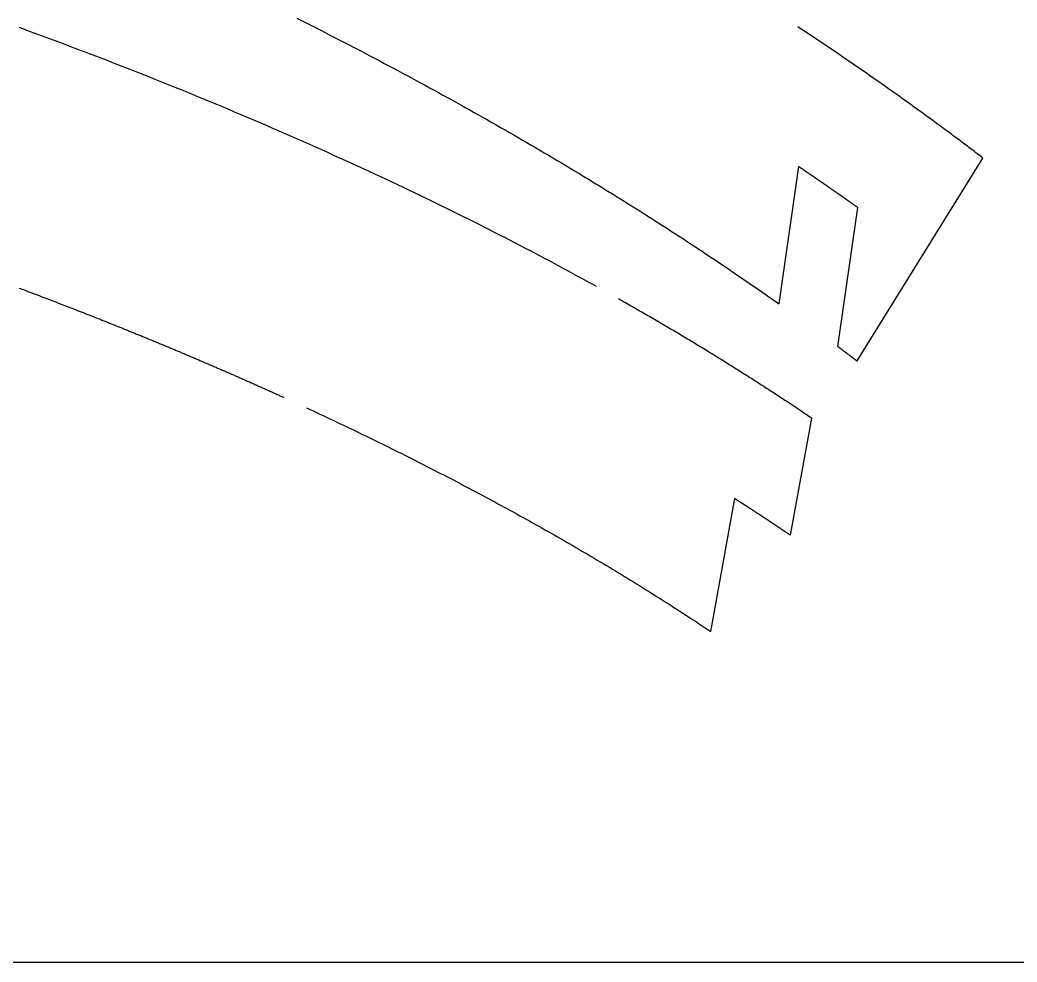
# Model space of a CAD drawing. Extents: x -537 to 363, y 432 to 791.
# Drawn here: x -167.76 to -128.21, y 691.08 to 728.43 of the extents above; entities that cross this region are included whole.
import ezdxf

# ---------------------------------------------------------------- set-up
doc = ezdxf.new("R2010")
doc.units = 0
doc.layers.get('0').update_dxf_attribs({"linetype": 'CONTINUOUS'})
doc.layers.add('90X10', color=1, linetype='CONTINUOUS')

msp = doc.modelspace()

# ---------------------------------------------------------------- linework, layer by layer
for p, q in [((-134.557, 714.908), (-129.565, 722.952)), ((-136.873, 722.61), (-137.656, 717.171)), ((-135.32, 715.48), (-134.528, 720.985)), ((-136.368, 712.642), (-137.211, 708.002)), ((-139.415, 709.451), (-140.371, 704.187))]:
    msp.add_line(p, q)
for points in [[(-156.779, 728.495, 0), (-156.594, 728.403, 0), (-156.41, 728.31, 0), (-156.225, 728.216, 0), (-156.041, 728.123, 0), (-155.857, 728.03, 0), (-155.674, 727.936, 0), (-155.49, 727.842, 0), (-155.307, 727.749, 0), (-155.124, 727.654, 0), (-154.941, 727.56, 0), (-154.759, 727.466, 0), (-154.576, 727.371, 0), (-154.394, 727.277, 0), (-154.212, 727.182, 0), (-154.031, 727.087, 0), (-153.849, 726.992, 0), (-153.668, 726.896, 0), (-153.487, 726.801, 0), (-153.306, 726.705, 0), (-153.126, 726.61, 0), (-152.946, 726.514, 0), (-152.766, 726.418, 0), (-152.586, 726.321, 0), (-152.406, 726.225, 0), (-152.227, 726.128, 0), (-152.048, 726.032, 0), (-151.869, 725.935, 0), (-151.691, 725.838, 0), (-151.512, 725.741, 0), (-151.334, 725.643, 0), (-151.156, 725.546, 0), (-150.979, 725.448, 0), (-150.801, 725.35, 0), (-150.624, 725.253, 0), (-150.447, 725.154, 0), (-150.271, 725.056, 0), (-150.094, 724.958, 0), (-149.918, 724.859, 0), (-149.742, 724.761, 0), (-149.567, 724.662, 0), (-149.391, 724.563, 0), (-149.216, 724.464, 0), (-149.041, 724.364, 0), (-148.867, 724.265, 0), (-148.693, 724.165, 0), (-148.518, 724.066, 0), (-148.345, 723.966, 0), (-148.171, 723.866, 0), (-147.998, 723.766, 0), (-147.825, 723.665, 0), (-147.652, 723.565, 0), (-147.479, 723.464, 0), (-147.307, 723.363, 0), (-147.135, 723.263, 0), (-146.963, 723.161, 0), (-146.792, 723.06, 0), (-146.62, 722.959, 0), (-146.449, 722.857, 0), (-146.279, 722.756, 0), (-146.108, 722.654, 0), (-145.938, 722.552, 0), (-145.768, 722.45, 0), (-145.598, 722.348, 0)], [(-144.896, 717.858, 0), (-145.078, 717.959, 0), (-145.26, 718.059, 0), (-145.444, 718.16, 0), (-145.629, 718.261, 0), (-145.814, 718.362, 0), (-146.001, 718.463, 0), (-146.189, 718.565, 0), (-146.378, 718.666, 0), (-146.568, 718.768, 0), (-146.759, 718.87, 0), (-146.951, 718.972, 0), (-147.144, 719.075, 0), (-147.338, 719.177, 0), (-147.534, 719.28, 0), (-147.73, 719.382, 0), (-147.927, 719.485, 0), (-148.126, 719.588, 0), (-148.326, 719.691, 0), (-148.526, 719.795, 0), (-148.728, 719.898, 0), (-148.931, 720.002, 0), (-149.135, 720.106, 0), (-149.34, 720.21, 0), (-149.546, 720.314, 0), (-149.754, 720.418, 0), (-149.962, 720.522, 0), (-150.171, 720.626, 0), (-150.382, 720.731, 0), (-150.594, 720.836, 0), (-150.807, 720.94, 0), (-151.021, 721.045, 0), (-151.236, 721.15, 0), (-151.452, 721.255, 0), (-151.67, 721.361, 0), (-151.888, 721.466, 0), (-152.108, 721.572, 0), (-152.329, 721.677, 0), (-152.551, 721.783, 0), (-152.774, 721.889, 0), (-152.998, 721.994, 0), (-153.223, 722.1, 0), (-153.45, 722.206, 0), (-153.678, 722.313, 0), (-153.907, 722.419, 0), (-154.137, 722.525, 0), (-154.368, 722.632, 0), (-154.6, 722.738, 0), (-154.834, 722.845, 0), (-155.069, 722.951, 0), (-155.305, 723.058, 0), (-155.542, 723.165, 0), (-155.78, 723.272, 0), (-156.019, 723.379, 0), (-156.26, 723.486, 0), (-156.502, 723.593, 0), (-156.745, 723.7, 0), (-156.989, 723.807, 0), (-157.235, 723.915, 0), (-157.481, 724.022, 0), (-157.729, 724.129, 0), (-157.978, 724.237, 0), (-158.229, 724.344, 0), (-158.48, 724.452, 0), (-158.733, 724.56, 0), (-158.987, 724.667, 0), (-159.242, 724.775, 0), (-159.499, 724.883, 0), (-159.756, 724.99, 0), (-160.015, 725.098, 0), (-160.275, 725.206, 0), (-160.537, 725.314, 0), (-160.799, 725.422, 0), (-161.063, 725.53, 0), (-161.328, 725.638, 0), (-161.595, 725.746, 0), (-161.862, 725.854, 0), (-162.131, 725.962, 0), (-162.401, 726.07, 0), (-162.673, 726.178, 0), (-162.945, 726.286, 0), (-163.219, 726.394, 0), (-163.495, 726.502, 0), (-163.771, 726.61, 0), (-164.049, 726.718, 0), (-164.328, 726.826, 0), (-164.608, 726.934, 0), (-164.89, 727.042, 0), (-165.173, 727.15, 0), (-165.457, 727.258, 0), (-165.743, 727.366, 0), (-166.029, 727.474, 0), (-166.317, 727.582, 0), (-166.607, 727.69, 0), (-166.898, 727.798, 0), (-167.19, 727.906, 0), (-167.483, 728.014, 0), (-167.778, 728.122, 0)], [(-129.565, 722.952, 0), (-129.62, 722.994, 0), (-129.676, 723.037, 0), (-129.731, 723.079, 0), (-129.787, 723.121, 0), (-129.843, 723.164, 0), (-129.899, 723.206, 0), (-129.954, 723.248, 0), (-130.01, 723.29, 0), (-130.066, 723.332, 0), (-130.122, 723.375, 0), (-130.178, 723.417, 0), (-130.234, 723.459, 0), (-130.29, 723.501, 0), (-130.346, 723.543, 0), (-130.402, 723.585, 0), (-130.458, 723.627, 0), (-130.514, 723.669, 0), (-130.57, 723.711, 0), (-130.626, 723.753, 0), (-130.683, 723.795, 0), (-130.739, 723.837, 0), (-130.795, 723.879, 0), (-130.852, 723.92, 0), (-130.908, 723.962, 0), (-130.965, 724.004, 0), (-131.021, 724.046, 0), (-131.078, 724.088, 0), (-131.134, 724.129, 0), (-131.191, 724.171, 0), (-131.247, 724.213, 0), (-131.304, 724.255, 0), (-131.361, 724.296, 0), (-131.417, 724.338, 0), (-131.474, 724.379, 0), (-131.531, 724.421, 0), (-131.588, 724.463, 0), (-131.645, 724.504, 0), (-131.702, 724.546, 0), (-131.759, 724.587, 0), (-131.816, 724.629, 0), (-131.873, 724.67, 0), (-131.93, 724.712, 0), (-131.987, 724.753, 0), (-132.044, 724.794, 0), (-132.101, 724.836, 0), (-132.158, 724.877, 0), (-132.216, 724.918, 0), (-132.273, 724.96, 0), (-132.33, 725.001, 0), (-132.388, 725.042, 0), (-132.445, 725.084, 0), (-132.502, 725.125, 0), (-132.56, 725.166, 0), (-132.617, 725.207, 0), (-132.675, 725.248, 0), (-132.732, 725.289, 0), (-132.79, 725.331, 0), (-132.848, 725.372, 0), (-132.905, 725.413, 0), (-132.963, 725.454, 0), (-133.021, 725.495, 0), (-133.079, 725.536, 0), (-133.136, 725.577, 0), (-133.194, 725.618, 0), (-133.252, 725.659, 0), (-133.31, 725.699, 0), (-133.368, 725.74, 0), (-133.426, 725.781, 0), (-133.484, 725.822, 0), (-133.542, 725.863, 0), (-133.6, 725.904, 0), (-133.658, 725.944, 0), (-133.717, 725.985, 0), (-133.775, 726.026, 0), (-133.833, 726.067, 0), (-133.891, 726.107, 0), (-133.95, 726.148, 0), (-134.008, 726.189, 0), (-134.066, 726.229, 0), (-134.125, 726.27, 0), (-134.183, 726.31, 0), (-134.242, 726.351, 0), (-134.3, 726.391, 0), (-134.359, 726.432, 0), (-134.417, 726.472, 0), (-134.476, 726.513, 0), (-134.534, 726.553, 0), (-134.593, 726.594, 0), (-134.652, 726.634, 0), (-134.711, 726.674, 0), (-134.769, 726.715, 0), (-134.828, 726.755, 0), (-134.887, 726.795, 0), (-134.946, 726.836, 0), (-135.005, 726.876, 0), (-135.064, 726.916, 0), (-135.123, 726.956, 0), (-135.182, 726.997, 0), (-135.241, 727.037, 0), (-135.3, 727.077, 0), (-135.359, 727.117, 0), (-135.418, 727.157, 0), (-135.477, 727.197, 0), (-135.537, 727.237, 0), (-135.596, 727.277, 0), (-135.655, 727.317, 0), (-135.715, 727.357, 0), (-135.774, 727.397, 0), (-135.833, 727.437, 0), (-135.893, 727.477, 0), (-135.952, 727.517, 0), (-136.012, 727.557, 0), (-136.071, 727.597, 0), (-136.131, 727.637, 0), (-136.19, 727.676, 0), (-136.25, 727.716, 0), (-136.31, 727.756, 0), (-136.369, 727.796, 0), (-136.429, 727.835, 0), (-136.489, 727.875, 0), (-136.549, 727.915, 0), (-136.608, 727.954, 0), (-136.668, 727.994, 0), (-136.728, 728.034, 0), (-136.788, 728.073, 0), (-136.848, 728.113, 0), (-136.908, 728.152, 0)], [(-134.528, 720.985, 0), (-134.535, 720.991, 0), (-134.542, 720.996, 0), (-134.549, 721.001, 0), (-134.557, 721.006, 0), (-134.564, 721.011, 0), (-134.571, 721.016, 0), (-134.578, 721.021, 0), (-134.585, 721.026, 0), (-134.592, 721.031, 0), (-134.599, 721.036, 0), (-134.606, 721.041, 0), (-134.614, 721.046, 0), (-134.621, 721.051, 0), (-134.628, 721.056, 0), (-134.635, 721.061, 0), (-134.642, 721.066, 0), (-134.649, 721.071, 0), (-134.656, 721.076, 0), (-134.663, 721.081, 0), (-134.671, 721.086, 0), (-134.678, 721.091, 0), (-134.685, 721.096, 0), (-134.692, 721.102, 0), (-134.699, 721.107, 0), (-134.706, 721.112, 0), (-134.713, 721.117, 0), (-134.721, 721.122, 0), (-134.728, 721.127, 0), (-134.735, 721.132, 0), (-134.742, 721.137, 0), (-134.749, 721.142, 0), (-134.756, 721.147, 0), (-134.763, 721.152, 0), (-134.771, 721.157, 0), (-134.778, 721.162, 0), (-134.785, 721.167, 0), (-134.792, 721.172, 0), (-134.799, 721.177, 0), (-134.806, 721.182, 0), (-134.814, 721.187, 0), (-134.821, 721.192, 0), (-134.828, 721.198, 0), (-134.835, 721.203, 0), (-134.842, 721.208, 0), (-134.849, 721.213, 0), (-134.857, 721.218, 0), (-134.864, 721.223, 0), (-134.871, 721.228, 0), (-134.878, 721.233, 0), (-134.885, 721.238, 0), (-134.893, 721.243, 0), (-134.9, 721.248, 0), (-134.907, 721.253, 0), (-134.914, 721.258, 0), (-134.921, 721.263, 0), (-134.928, 721.268, 0), (-134.936, 721.273, 0), (-134.943, 721.278, 0), (-134.95, 721.284, 0), (-134.957, 721.289, 0), (-134.964, 721.294, 0), (-134.972, 721.299, 0), (-134.979, 721.304, 0), (-134.986, 721.309, 0), (-134.993, 721.314, 0), (-135, 721.319, 0), (-135.008, 721.324, 0), (-135.015, 721.329, 0), (-135.022, 721.334, 0), (-135.029, 721.339, 0), (-135.037, 721.344, 0), (-135.044, 721.349, 0), (-135.051, 721.354, 0), (-135.058, 721.359, 0), (-135.065, 721.365, 0), (-135.073, 721.37, 0), (-135.08, 721.375, 0), (-135.087, 721.38, 0), (-135.094, 721.385, 0), (-135.102, 721.39, 0), (-135.109, 721.395, 0), (-135.116, 721.4, 0), (-135.123, 721.405, 0), (-135.13, 721.41, 0), (-135.138, 721.415, 0), (-135.145, 721.42, 0), (-135.152, 721.425, 0), (-135.159, 721.43, 0), (-135.167, 721.436, 0), (-135.174, 721.441, 0), (-135.181, 721.446, 0), (-135.188, 721.451, 0), (-135.196, 721.456, 0), (-135.203, 721.461, 0), (-135.21, 721.466, 0), (-135.217, 721.471, 0), (-135.225, 721.476, 0), (-135.232, 721.481, 0), (-135.239, 721.486, 0), (-135.246, 721.491, 0), (-135.254, 721.496, 0), (-135.261, 721.501, 0), (-135.268, 721.507, 0), (-135.275, 721.512, 0), (-135.283, 721.517, 0), (-135.29, 721.522, 0), (-135.297, 721.527, 0), (-135.305, 721.532, 0), (-135.312, 721.537, 0), (-135.319, 721.542, 0), (-135.326, 721.547, 0), (-135.334, 721.552, 0), (-135.341, 721.557, 0), (-135.348, 721.562, 0), (-135.355, 721.567, 0), (-135.363, 721.573, 0), (-135.37, 721.578, 0), (-135.377, 721.583, 0), (-135.385, 721.588, 0), (-135.392, 721.593, 0), (-135.399, 721.598, 0), (-135.406, 721.603, 0), (-135.414, 721.608, 0), (-135.421, 721.613, 0), (-135.428, 721.618, 0), (-135.436, 721.623, 0), (-135.443, 721.628, 0), (-135.45, 721.634, 0), (-135.458, 721.639, 0), (-135.465, 721.644, 0), (-135.472, 721.649, 0), (-135.479, 721.654, 0), (-135.487, 721.659, 0), (-135.494, 721.664, 0), (-135.501, 721.669, 0), (-135.509, 721.674, 0), (-135.516, 721.679, 0), (-135.523, 721.684, 0), (-135.531, 721.69, 0), (-135.538, 721.695, 0), (-135.545, 721.7, 0), (-135.553, 721.705, 0), (-135.56, 721.71, 0), (-135.567, 721.715, 0), (-135.575, 721.72, 0), (-135.582, 721.725, 0), (-135.589, 721.73, 0), (-135.597, 721.735, 0), (-135.604, 721.74, 0), (-135.611, 721.746, 0), (-135.619, 721.751, 0), (-135.626, 721.756, 0), (-135.633, 721.761, 0), (-135.641, 721.766, 0), (-135.648, 721.771, 0), (-135.655, 721.776, 0), (-135.663, 721.781, 0), (-135.67, 721.786, 0), (-135.677, 721.791, 0), (-135.685, 721.796, 0), (-135.692, 721.802, 0), (-135.699, 721.807, 0), (-135.707, 721.812, 0), (-135.714, 721.817, 0), (-135.721, 721.822, 0), (-135.729, 721.827, 0), (-135.736, 721.832, 0), (-135.744, 721.837, 0), (-135.751, 721.842, 0), (-135.758, 721.847, 0), (-135.766, 721.853, 0), (-135.773, 721.858, 0), (-135.78, 721.863, 0), (-135.788, 721.868, 0), (-135.795, 721.873, 0), (-135.803, 721.878, 0), (-135.81, 721.883, 0), (-135.817, 721.888, 0), (-135.825, 721.893, 0), (-135.832, 721.898, 0), (-135.839, 721.904, 0), (-135.847, 721.909, 0), (-135.854, 721.914, 0), (-135.862, 721.919, 0), (-135.869, 721.924, 0), (-135.876, 721.929, 0), (-135.884, 721.934, 0), (-135.891, 721.939, 0), (-135.899, 721.944, 0), (-135.906, 721.949, 0), (-135.913, 721.955, 0), (-135.921, 721.96, 0), (-135.928, 721.965, 0), (-135.936, 721.97, 0), (-135.943, 721.975, 0), (-135.95, 721.98, 0), (-135.958, 721.985, 0), (-135.965, 721.99, 0), (-135.973, 721.995, 0), (-135.98, 722, 0), (-135.987, 722.006, 0), (-135.995, 722.011, 0), (-136.002, 722.016, 0), (-136.01, 722.021, 0), (-136.017, 722.026, 0), (-136.025, 722.031, 0), (-136.032, 722.036, 0), (-136.039, 722.041, 0), (-136.047, 722.046, 0), (-136.054, 722.052, 0), (-136.062, 722.057, 0), (-136.069, 722.062, 0), (-136.077, 722.067, 0), (-136.084, 722.072, 0), (-136.091, 722.077, 0), (-136.099, 722.082, 0), (-136.106, 722.087, 0), (-136.114, 722.092, 0), (-136.121, 722.098, 0), (-136.129, 722.103, 0), (-136.136, 722.108, 0), (-136.144, 722.113, 0), (-136.151, 722.118, 0), (-136.158, 722.123, 0), (-136.166, 722.128, 0), (-136.173, 722.133, 0), (-136.181, 722.139, 0), (-136.188, 722.144, 0), (-136.196, 722.149, 0), (-136.203, 722.154, 0), (-136.211, 722.159, 0), (-136.218, 722.164, 0), (-136.226, 722.169, 0), (-136.233, 722.174, 0), (-136.24, 722.179, 0), (-136.248, 722.185, 0), (-136.255, 722.19, 0), (-136.263, 722.195, 0), (-136.27, 722.2, 0), (-136.278, 722.205, 0), (-136.285, 722.21, 0), (-136.293, 722.215, 0), (-136.3, 722.22, 0), (-136.308, 722.226, 0), (-136.315, 722.231, 0), (-136.323, 722.236, 0), (-136.33, 722.241, 0), (-136.338, 722.246, 0), (-136.345, 722.251, 0), (-136.353, 722.256, 0), (-136.36, 722.261, 0), (-136.368, 722.266, 0), (-136.375, 722.272, 0), (-136.383, 722.277, 0), (-136.39, 722.282, 0), (-136.398, 722.287, 0), (-136.405, 722.292, 0), (-136.413, 722.297, 0), (-136.42, 722.302, 0), (-136.428, 722.307, 0), (-136.435, 722.313, 0), (-136.443, 722.318, 0), (-136.45, 722.323, 0), (-136.458, 722.328, 0), (-136.465, 722.333, 0), (-136.473, 722.338, 0), (-136.48, 722.343, 0), (-136.488, 722.349, 0), (-136.495, 722.354, 0), (-136.503, 722.359, 0), (-136.51, 722.364, 0), (-136.518, 722.369, 0), (-136.525, 722.374, 0), (-136.533, 722.379, 0), (-136.54, 722.384, 0), (-136.548, 722.39, 0), (-136.556, 722.395, 0), (-136.563, 722.4, 0), (-136.571, 722.405, 0), (-136.578, 722.41, 0), (-136.586, 722.415, 0), (-136.593, 722.42, 0), (-136.601, 722.425, 0), (-136.608, 722.431, 0), (-136.616, 722.436, 0), (-136.623, 722.441, 0), (-136.631, 722.446, 0), (-136.638, 722.451, 0), (-136.646, 722.456, 0), (-136.654, 722.461, 0), (-136.661, 722.467, 0), (-136.669, 722.472, 0), (-136.676, 722.477, 0), (-136.684, 722.482, 0), (-136.691, 722.487, 0), (-136.699, 722.492, 0), (-136.707, 722.497, 0), (-136.714, 722.502, 0), (-136.722, 722.508, 0), (-136.729, 722.513, 0), (-136.737, 722.518, 0), (-136.744, 722.523, 0), (-136.752, 722.528, 0), (-136.76, 722.533, 0), (-136.767, 722.538, 0), (-136.775, 722.544, 0), (-136.782, 722.549, 0), (-136.79, 722.554, 0), (-136.797, 722.559, 0), (-136.805, 722.564, 0), (-136.813, 722.569, 0), (-136.82, 722.574, 0), (-136.828, 722.58, 0), (-136.835, 722.585, 0), (-136.843, 722.59, 0), (-136.85, 722.595, 0), (-136.858, 722.6, 0), (-136.866, 722.605, 0), (-136.873, 722.61, 0)], [(-145.598, 722.348, 0), (-145.529, 722.306, 0), (-145.46, 722.264, 0), (-145.391, 722.222, 0), (-145.322, 722.181, 0), (-145.253, 722.139, 0), (-145.185, 722.097, 0), (-145.116, 722.055, 0), (-145.048, 722.014, 0), (-144.979, 721.972, 0), (-144.911, 721.93, 0), (-144.843, 721.889, 0), (-144.775, 721.847, 0), (-144.707, 721.805, 0), (-144.639, 721.764, 0), (-144.572, 721.722, 0), (-144.504, 721.68, 0), (-144.437, 721.639, 0), (-144.369, 721.597, 0), (-144.302, 721.556, 0), (-144.235, 721.514, 0), (-144.168, 721.473, 0), (-144.101, 721.431, 0), (-144.034, 721.39, 0), (-143.967, 721.348, 0), (-143.901, 721.307, 0), (-143.834, 721.265, 0), (-143.768, 721.224, 0), (-143.701, 721.182, 0), (-143.635, 721.141, 0), (-143.569, 721.1, 0), (-143.503, 721.058, 0), (-143.437, 721.017, 0), (-143.371, 720.976, 0), (-143.306, 720.934, 0), (-143.24, 720.893, 0), (-143.175, 720.852, 0), (-143.109, 720.81, 0), (-143.044, 720.769, 0), (-142.979, 720.728, 0), (-142.914, 720.687, 0), (-142.849, 720.645, 0), (-142.784, 720.604, 0), (-142.72, 720.563, 0), (-142.655, 720.522, 0), (-142.59, 720.481, 0), (-142.526, 720.44, 0), (-142.462, 720.398, 0), (-142.398, 720.357, 0), (-142.333, 720.316, 0), (-142.27, 720.275, 0), (-142.206, 720.234, 0), (-142.142, 720.193, 0), (-142.078, 720.152, 0), (-142.015, 720.111, 0), (-141.951, 720.07, 0), (-141.888, 720.029, 0), (-141.825, 719.988, 0), (-141.762, 719.947, 0), (-141.698, 719.906, 0), (-141.636, 719.865, 0), (-141.573, 719.825, 0), (-141.51, 719.784, 0), (-141.447, 719.743, 0), (-141.385, 719.702, 0), (-141.323, 719.661, 0), (-141.26, 719.62, 0), (-141.198, 719.58, 0), (-141.136, 719.539, 0), (-141.074, 719.498, 0), (-141.012, 719.458, 0), (-140.95, 719.417, 0), (-140.889, 719.376, 0), (-140.827, 719.336, 0), (-140.766, 719.295, 0), (-140.704, 719.254, 0), (-140.643, 719.214, 0), (-140.582, 719.173, 0), (-140.521, 719.133, 0), (-140.46, 719.092, 0), (-140.399, 719.051, 0), (-140.338, 719.011, 0), (-140.278, 718.971, 0), (-140.217, 718.93, 0), (-140.157, 718.89, 0), (-140.096, 718.849, 0), (-140.036, 718.809, 0), (-139.976, 718.768, 0), (-139.916, 718.728, 0), (-139.856, 718.688, 0), (-139.796, 718.647, 0), (-139.737, 718.607, 0), (-139.677, 718.567, 0), (-139.618, 718.527, 0), (-139.558, 718.486, 0), (-139.499, 718.446, 0), (-139.44, 718.406, 0), (-139.381, 718.366, 0), (-139.322, 718.326, 0), (-139.263, 718.285, 0), (-139.204, 718.245, 0), (-139.145, 718.205, 0), (-139.087, 718.165, 0), (-139.028, 718.125, 0), (-138.97, 718.085, 0), (-138.912, 718.045, 0), (-138.854, 718.005, 0), (-138.795, 717.965, 0), (-138.737, 717.925, 0), (-138.68, 717.885, 0), (-138.622, 717.845, 0), (-138.564, 717.806, 0), (-138.507, 717.766, 0), (-138.449, 717.726, 0), (-138.392, 717.686, 0), (-138.335, 717.646, 0), (-138.277, 717.607, 0), (-138.22, 717.567, 0), (-138.163, 717.527, 0), (-138.107, 717.487, 0), (-138.05, 717.448, 0), (-137.993, 717.408, 0), (-137.937, 717.368, 0), (-137.88, 717.329, 0), (-137.824, 717.289, 0), (-137.768, 717.25, 0), (-137.712, 717.21, 0), (-137.656, 717.171, 0)], [(-167.782, 717.793, 0), (-167.669, 717.751, 0), (-167.556, 717.708, 0), (-167.443, 717.666, 0), (-167.33, 717.623, 0), (-167.219, 717.581, 0), (-167.107, 717.539, 0), (-166.996, 717.496, 0), (-166.885, 717.454, 0), (-166.775, 717.412, 0), (-166.665, 717.37, 0), (-166.556, 717.329, 0), (-166.447, 717.287, 0), (-166.339, 717.245, 0), (-166.231, 717.204, 0), (-166.123, 717.162, 0), (-166.016, 717.121, 0), (-165.909, 717.08, 0), (-165.803, 717.038, 0), (-165.697, 716.997, 0), (-165.591, 716.956, 0)], [(-136.368, 712.642, 0), (-136.419, 712.677, 0), (-136.47, 712.711, 0), (-136.522, 712.746, 0), (-136.573, 712.781, 0), (-136.625, 712.816, 0), (-136.677, 712.85, 0), (-136.728, 712.885, 0), (-136.78, 712.92, 0), (-136.833, 712.955, 0), (-136.885, 712.99, 0), (-136.937, 713.025, 0), (-136.99, 713.06, 0), (-137.043, 713.095, 0), (-137.095, 713.13, 0), (-137.148, 713.166, 0), (-137.202, 713.201, 0), (-137.255, 713.236, 0), (-137.308, 713.271, 0), (-137.362, 713.307, 0), (-137.416, 713.342, 0), (-137.47, 713.378, 0), (-137.524, 713.413, 0), (-137.578, 713.449, 0), (-137.632, 713.484, 0), (-137.686, 713.52, 0), (-137.741, 713.556, 0), (-137.796, 713.592, 0), (-137.851, 713.627, 0), (-137.906, 713.663, 0), (-137.961, 713.699, 0), (-138.016, 713.735, 0), (-138.071, 713.771, 0), (-138.127, 713.807, 0), (-138.183, 713.843, 0), (-138.239, 713.879, 0), (-138.295, 713.915, 0), (-138.351, 713.952, 0), (-138.407, 713.988, 0), (-138.464, 714.024, 0), (-138.52, 714.06, 0), (-138.577, 714.097, 0), (-138.634, 714.133, 0), (-138.691, 714.17, 0), (-138.748, 714.206, 0), (-138.805, 714.243, 0), (-138.863, 714.279, 0), (-138.92, 714.316, 0), (-138.978, 714.353, 0), (-139.036, 714.389, 0), (-139.094, 714.426, 0), (-139.152, 714.463, 0), (-139.211, 714.5, 0), (-139.269, 714.537, 0), (-139.328, 714.573, 0), (-139.387, 714.61, 0), (-139.446, 714.647, 0), (-139.505, 714.684, 0), (-139.564, 714.722, 0), (-139.623, 714.759, 0), (-139.683, 714.796, 0), (-139.743, 714.833, 0), (-139.803, 714.87, 0), (-139.863, 714.908, 0), (-139.923, 714.945, 0), (-139.983, 714.982, 0), (-140.043, 715.02, 0), (-140.104, 715.057, 0), (-140.165, 715.095, 0), (-140.226, 715.132, 0), (-140.287, 715.17, 0), (-140.348, 715.207, 0), (-140.409, 715.245, 0), (-140.471, 715.283, 0), (-140.533, 715.32, 0), (-140.594, 715.358, 0), (-140.656, 715.396, 0), (-140.718, 715.434, 0), (-140.781, 715.471, 0), (-140.843, 715.509, 0), (-140.906, 715.547, 0), (-140.968, 715.585, 0), (-141.031, 715.623, 0), (-141.094, 715.661, 0), (-141.158, 715.699, 0), (-141.221, 715.738, 0), (-141.284, 715.776, 0), (-141.348, 715.814, 0), (-141.412, 715.852, 0), (-141.476, 715.89, 0), (-141.54, 715.929, 0), (-141.604, 715.967, 0), (-141.669, 716.005, 0), (-141.733, 716.044, 0), (-141.798, 716.082, 0), (-141.863, 716.121, 0), (-141.928, 716.159, 0), (-141.993, 716.198, 0), (-142.059, 716.236, 0), (-142.124, 716.275, 0), (-142.19, 716.314, 0), (-142.256, 716.352, 0), (-142.322, 716.391, 0), (-142.388, 716.43, 0), (-142.454, 716.469, 0), (-142.521, 716.508, 0), (-142.587, 716.546, 0), (-142.654, 716.585, 0), (-142.721, 716.624, 0), (-142.788, 716.663, 0), (-142.855, 716.702, 0), (-142.923, 716.741, 0), (-142.99, 716.78, 0), (-143.058, 716.819, 0), (-143.126, 716.859, 0), (-143.194, 716.898, 0), (-143.262, 716.937, 0), (-143.331, 716.976, 0), (-143.399, 717.015, 0), (-143.468, 717.055, 0), (-143.537, 717.094, 0), (-143.606, 717.133, 0), (-143.675, 717.173, 0), (-143.744, 717.212, 0), (-143.814, 717.252, 0), (-143.884, 717.291, 0), (-143.953, 717.331, 0), (-144.023, 717.37, 0)], [(-165.591, 716.956, 0), (-165.554, 716.942, 0), (-165.516, 716.927, 0), (-165.479, 716.912, 0), (-165.442, 716.898, 0), (-165.404, 716.883, 0), (-165.367, 716.869, 0), (-165.329, 716.854, 0), (-165.292, 716.839, 0), (-165.254, 716.825, 0), (-165.217, 716.81, 0), (-165.18, 716.795, 0), (-165.142, 716.78, 0), (-165.105, 716.766, 0), (-165.067, 716.751, 0), (-165.03, 716.736, 0), (-164.992, 716.722, 0), (-164.955, 716.707, 0), (-164.918, 716.692, 0), (-164.88, 716.677, 0), (-164.843, 716.663, 0), (-164.805, 716.648, 0), (-164.768, 716.633, 0), (-164.731, 716.618, 0), (-164.693, 716.603, 0), (-164.656, 716.588, 0), (-164.618, 716.574, 0), (-164.581, 716.559, 0), (-164.544, 716.544, 0), (-164.506, 716.529, 0), (-164.469, 716.514, 0), (-164.431, 716.499, 0), (-164.394, 716.484, 0), (-164.357, 716.47, 0), (-164.319, 716.455, 0), (-164.282, 716.44, 0), (-164.244, 716.425, 0), (-164.207, 716.41, 0), (-164.17, 716.395, 0), (-164.132, 716.38, 0), (-164.095, 716.365, 0), (-164.057, 716.35, 0), (-164.02, 716.335, 0), (-163.983, 716.32, 0), (-163.945, 716.305, 0), (-163.908, 716.29, 0), (-163.87, 716.275, 0), (-163.833, 716.26, 0), (-163.796, 716.245, 0), (-163.758, 716.23, 0), (-163.721, 716.215, 0), (-163.684, 716.2, 0), (-163.646, 716.184, 0), (-163.609, 716.169, 0), (-163.571, 716.154, 0), (-163.534, 716.139, 0), (-163.497, 716.124, 0), (-163.459, 716.109, 0), (-163.422, 716.094, 0), (-163.385, 716.079, 0), (-163.347, 716.063, 0), (-163.31, 716.048, 0), (-163.273, 716.033, 0), (-163.235, 716.018, 0), (-163.198, 716.003, 0), (-163.161, 715.987, 0), (-163.123, 715.972, 0), (-163.086, 715.957, 0), (-163.048, 715.942, 0), (-163.011, 715.927, 0), (-162.974, 715.911, 0), (-162.936, 715.896, 0), (-162.899, 715.881, 0), (-162.862, 715.865, 0), (-162.824, 715.85, 0), (-162.787, 715.835, 0), (-162.75, 715.819, 0), (-162.713, 715.804, 0), (-162.675, 715.789, 0), (-162.638, 715.773, 0), (-162.601, 715.758, 0), (-162.563, 715.743, 0), (-162.526, 715.727, 0), (-162.489, 715.712, 0), (-162.451, 715.697, 0), (-162.414, 715.681, 0), (-162.377, 715.666, 0), (-162.339, 715.65, 0), (-162.302, 715.635, 0), (-162.265, 715.619, 0), (-162.228, 715.604, 0), (-162.19, 715.589, 0), (-162.153, 715.573, 0), (-162.116, 715.558, 0), (-162.078, 715.542, 0), (-162.041, 715.527, 0), (-162.004, 715.511, 0), (-161.967, 715.496, 0), (-161.929, 715.48, 0), (-161.892, 715.465, 0), (-161.855, 715.449, 0), (-161.817, 715.433, 0), (-161.78, 715.418, 0), (-161.743, 715.402, 0), (-161.706, 715.387, 0), (-161.668, 715.371, 0), (-161.631, 715.355, 0), (-161.594, 715.34, 0), (-161.557, 715.324, 0), (-161.519, 715.309, 0), (-161.482, 715.293, 0), (-161.445, 715.277, 0), (-161.408, 715.262, 0), (-161.371, 715.246, 0), (-161.333, 715.23, 0), (-161.296, 715.215, 0), (-161.259, 715.199, 0), (-161.222, 715.183, 0), (-161.184, 715.167, 0), (-161.147, 715.152, 0), (-161.11, 715.136, 0), (-161.073, 715.12, 0), (-161.036, 715.104, 0), (-160.998, 715.089, 0), (-160.961, 715.073, 0), (-160.924, 715.057, 0), (-160.887, 715.041, 0), (-160.85, 715.025, 0), (-160.812, 715.01, 0), (-160.775, 714.994, 0), (-160.738, 714.978, 0), (-160.701, 714.962, 0), (-160.664, 714.946, 0), (-160.627, 714.93, 0), (-160.589, 714.915, 0), (-160.552, 714.899, 0), (-160.515, 714.883, 0), (-160.478, 714.867, 0), (-160.441, 714.851, 0), (-160.404, 714.835, 0), (-160.367, 714.819, 0), (-160.329, 714.803, 0), (-160.292, 714.787, 0), (-160.255, 714.771, 0), (-160.218, 714.755, 0), (-160.181, 714.739, 0), (-160.144, 714.723, 0), (-160.107, 714.707, 0), (-160.07, 714.691, 0), (-160.032, 714.675, 0), (-159.995, 714.659, 0), (-159.958, 714.643, 0), (-159.921, 714.627, 0), (-159.884, 714.611, 0), (-159.847, 714.595, 0), (-159.81, 714.579, 0), (-159.773, 714.563, 0), (-159.736, 714.547, 0), (-159.699, 714.531, 0), (-159.662, 714.515, 0), (-159.624, 714.498, 0), (-159.587, 714.482, 0), (-159.55, 714.466, 0), (-159.513, 714.45, 0), (-159.476, 714.434, 0), (-159.439, 714.418, 0), (-159.402, 714.401, 0), (-159.365, 714.385, 0), (-159.328, 714.369, 0), (-159.291, 714.353, 0), (-159.254, 714.337, 0), (-159.217, 714.32, 0), (-159.18, 714.304, 0), (-159.143, 714.288, 0), (-159.106, 714.272, 0), (-159.069, 714.255, 0), (-159.032, 714.239, 0), (-158.995, 714.223, 0), (-158.958, 714.207, 0), (-158.921, 714.19, 0), (-158.884, 714.174, 0), (-158.847, 714.158, 0), (-158.81, 714.141, 0), (-158.773, 714.125, 0), (-158.736, 714.109, 0), (-158.699, 714.092, 0), (-158.662, 714.076, 0), (-158.625, 714.059, 0), (-158.588, 714.043, 0), (-158.551, 714.027, 0), (-158.514, 714.01, 0), (-158.477, 713.994, 0), (-158.44, 713.977, 0), (-158.404, 713.961, 0), (-158.367, 713.944, 0), (-158.33, 713.928, 0), (-158.293, 713.912, 0), (-158.256, 713.895, 0), (-158.219, 713.879, 0), (-158.182, 713.862, 0), (-158.145, 713.846, 0), (-158.108, 713.829, 0), (-158.071, 713.813, 0), (-158.035, 713.796, 0), (-157.998, 713.779, 0), (-157.961, 713.763, 0), (-157.924, 713.746, 0), (-157.887, 713.73, 0), (-157.85, 713.713, 0), (-157.813, 713.697, 0), (-157.777, 713.68, 0), (-157.74, 713.663, 0), (-157.703, 713.647, 0), (-157.666, 713.63, 0), (-157.629, 713.613, 0), (-157.592, 713.597, 0), (-157.556, 713.58, 0), (-157.519, 713.564, 0), (-157.482, 713.547, 0), (-157.445, 713.53, 0), (-157.408, 713.513, 0), (-157.372, 713.497, 0), (-157.335, 713.48, 0), (-157.298, 713.463, 0)], [(-135.32, 715.48, 0), (-135.314, 715.475, 0), (-135.308, 715.471, 0), (-135.302, 715.466, 0), (-135.296, 715.462, 0), (-135.29, 715.457, 0), (-135.283, 715.452, 0), (-135.277, 715.448, 0), (-135.271, 715.443, 0), (-135.265, 715.439, 0), (-135.259, 715.434, 0), (-135.253, 715.43, 0), (-135.247, 715.425, 0), (-135.241, 715.421, 0), (-135.235, 715.416, 0), (-135.229, 715.412, 0), (-135.223, 715.407, 0), (-135.217, 715.403, 0), (-135.211, 715.398, 0), (-135.204, 715.394, 0), (-135.198, 715.389, 0), (-135.192, 715.385, 0), (-135.186, 715.38, 0), (-135.18, 715.376, 0), (-135.174, 715.371, 0), (-135.168, 715.367, 0), (-135.162, 715.362, 0), (-135.156, 715.357, 0), (-135.15, 715.353, 0), (-135.144, 715.348, 0), (-135.138, 715.344, 0), (-135.132, 715.339, 0), (-135.126, 715.335, 0), (-135.12, 715.33, 0), (-135.114, 715.326, 0), (-135.108, 715.321, 0), (-135.102, 715.317, 0), (-135.095, 715.312, 0), (-135.089, 715.308, 0), (-135.083, 715.303, 0), (-135.077, 715.299, 0), (-135.071, 715.294, 0), (-135.065, 715.29, 0), (-135.059, 715.285, 0), (-135.053, 715.281, 0), (-135.047, 715.276, 0), (-135.041, 715.272, 0), (-135.035, 715.267, 0), (-135.029, 715.263, 0), (-135.023, 715.258, 0), (-135.017, 715.254, 0), (-135.011, 715.249, 0), (-135.005, 715.245, 0), (-134.999, 715.24, 0), (-134.993, 715.236, 0), (-134.987, 715.231, 0), (-134.981, 715.227, 0), (-134.975, 715.222, 0), (-134.969, 715.218, 0), (-134.963, 715.213, 0), (-134.957, 715.209, 0), (-134.951, 715.204, 0), (-134.945, 715.2, 0), (-134.939, 715.195, 0), (-134.933, 715.191, 0), (-134.927, 715.186, 0), (-134.921, 715.182, 0), (-134.915, 715.177, 0), (-134.909, 715.173, 0), (-134.903, 715.168, 0), (-134.897, 715.164, 0), (-134.891, 715.159, 0), (-134.885, 715.155, 0), (-134.879, 715.15, 0), (-134.873, 715.146, 0), (-134.867, 715.141, 0), (-134.861, 715.137, 0), (-134.855, 715.132, 0), (-134.849, 715.128, 0), (-134.843, 715.123, 0), (-134.837, 715.119, 0), (-134.831, 715.114, 0), (-134.825, 715.11, 0), (-134.819, 715.105, 0), (-134.813, 715.101, 0), (-134.807, 715.096, 0), (-134.801, 715.092, 0), (-134.795, 715.087, 0), (-134.789, 715.083, 0), (-134.783, 715.078, 0), (-134.777, 715.074, 0), (-134.771, 715.069, 0), (-134.765, 715.065, 0), (-134.759, 715.06, 0), (-134.753, 715.056, 0), (-134.747, 715.051, 0), (-134.741, 715.047, 0), (-134.735, 715.042, 0), (-134.729, 715.038, 0), (-134.723, 715.033, 0), (-134.718, 715.029, 0), (-134.712, 715.024, 0), (-134.706, 715.02, 0), (-134.7, 715.015, 0), (-134.694, 715.011, 0), (-134.688, 715.006, 0), (-134.682, 715.002, 0), (-134.676, 714.997, 0), (-134.67, 714.993, 0), (-134.664, 714.988, 0), (-134.658, 714.984, 0), (-134.652, 714.979, 0), (-134.646, 714.975, 0), (-134.64, 714.97, 0), (-134.634, 714.966, 0), (-134.628, 714.961, 0), (-134.622, 714.957, 0), (-134.616, 714.952, 0), (-134.611, 714.948, 0), (-134.605, 714.943, 0), (-134.599, 714.939, 0), (-134.593, 714.934, 0), (-134.587, 714.93, 0), (-134.581, 714.925, 0), (-134.575, 714.921, 0), (-134.569, 714.916, 0), (-134.563, 714.912, 0), (-134.557, 714.908, 0)], [(-156.389, 713.046, 0), (-156.258, 712.985, 0), (-156.127, 712.924, 0), (-155.995, 712.863, 0), (-155.864, 712.802, 0), (-155.733, 712.741, 0), (-155.603, 712.679, 0), (-155.472, 712.618, 0), (-155.341, 712.556, 0), (-155.21, 712.494, 0), (-155.08, 712.432, 0), (-154.949, 712.37, 0), (-154.819, 712.308, 0), (-154.688, 712.245, 0), (-154.558, 712.183, 0), (-154.428, 712.12, 0), (-154.298, 712.058, 0), (-154.168, 711.995, 0), (-154.038, 711.932, 0), (-153.908, 711.869, 0), (-153.778, 711.806, 0), (-153.649, 711.743, 0), (-153.519, 711.679, 0), (-153.39, 711.616, 0), (-153.261, 711.552, 0), (-153.131, 711.488, 0), (-153.002, 711.424, 0), (-152.873, 711.36, 0), (-152.744, 711.296, 0), (-152.615, 711.232, 0), (-152.487, 711.168, 0), (-152.358, 711.103, 0), (-152.229, 711.038, 0), (-152.101, 710.974, 0), (-151.973, 710.909, 0), (-151.844, 710.844, 0), (-151.716, 710.779, 0), (-151.588, 710.713, 0), (-151.46, 710.648, 0), (-151.333, 710.583, 0), (-151.205, 710.517, 0), (-151.077, 710.451, 0), (-150.95, 710.386, 0), (-150.822, 710.32, 0), (-150.695, 710.254, 0), (-150.568, 710.187, 0), (-150.441, 710.121, 0), (-150.314, 710.055, 0), (-150.187, 709.988, 0), (-150.061, 709.922, 0), (-149.934, 709.855, 0), (-149.808, 709.788, 0), (-149.682, 709.721, 0), (-149.555, 709.654, 0), (-149.429, 709.586, 0), (-149.303, 709.519, 0), (-149.178, 709.452, 0), (-149.052, 709.384, 0), (-148.926, 709.316, 0), (-148.801, 709.248, 0), (-148.676, 709.18, 0), (-148.551, 709.112, 0), (-148.426, 709.044, 0), (-148.301, 708.976, 0), (-148.176, 708.907, 0), (-148.051, 708.839, 0), (-147.927, 708.77, 0), (-147.803, 708.701, 0), (-147.678, 708.632, 0), (-147.554, 708.563, 0), (-147.43, 708.494, 0), (-147.307, 708.425, 0), (-147.183, 708.355, 0), (-147.059, 708.286, 0), (-146.936, 708.216, 0), (-146.813, 708.147, 0), (-146.69, 708.077, 0), (-146.567, 708.007, 0), (-146.444, 707.937, 0), (-146.321, 707.866, 0), (-146.199, 707.796, 0), (-146.076, 707.726, 0), (-145.954, 707.655, 0), (-145.832, 707.584, 0), (-145.71, 707.513, 0), (-145.589, 707.442, 0), (-145.467, 707.371, 0), (-145.346, 707.3, 0), (-145.224, 707.229, 0), (-145.103, 707.158, 0), (-144.982, 707.086, 0), (-144.861, 707.014, 0), (-144.741, 706.943, 0), (-144.62, 706.871, 0), (-144.5, 706.799, 0), (-144.38, 706.727, 0), (-144.26, 706.654, 0), (-144.14, 706.582, 0), (-144.02, 706.51, 0), (-143.901, 706.437, 0), (-143.782, 706.364, 0), (-143.662, 706.291, 0), (-143.543, 706.218, 0), (-143.425, 706.145, 0), (-143.306, 706.072, 0), (-143.187, 705.999, 0), (-143.069, 705.926, 0), (-142.951, 705.852, 0), (-142.833, 705.778, 0), (-142.715, 705.705, 0), (-142.598, 705.631, 0), (-142.48, 705.557, 0), (-142.363, 705.483, 0), (-142.246, 705.408, 0), (-142.129, 705.334, 0), (-142.012, 705.26, 0), (-141.896, 705.185, 0), (-141.779, 705.11, 0), (-141.663, 705.035, 0), (-141.547, 704.961, 0), (-141.431, 704.885, 0), (-141.316, 704.81, 0), (-141.2, 704.735, 0), (-141.085, 704.66, 0), (-140.97, 704.584, 0), (-140.855, 704.508, 0), (-140.741, 704.433, 0), (-140.626, 704.357, 0)], [(-138.613, 708.934, 0), (-138.617, 708.936, 0), (-138.62, 708.938, 0), (-138.624, 708.941, 0), (-138.627, 708.943, 0), (-138.631, 708.945, 0), (-138.635, 708.948, 0), (-138.638, 708.95, 0), (-138.642, 708.952, 0), (-138.645, 708.955, 0), (-138.649, 708.957, 0), (-138.652, 708.959, 0), (-138.656, 708.962, 0), (-138.66, 708.964, 0), (-138.663, 708.966, 0), (-138.667, 708.969, 0), (-138.67, 708.971, 0), (-138.674, 708.973, 0), (-138.678, 708.976, 0), (-138.681, 708.978, 0), (-138.685, 708.98, 0), (-138.688, 708.983, 0), (-138.692, 708.985, 0), (-138.695, 708.987, 0), (-138.699, 708.99, 0), (-138.703, 708.992, 0), (-138.706, 708.994, 0), (-138.71, 708.997, 0), (-138.713, 708.999, 0), (-138.717, 709.001, 0), (-138.721, 709.004, 0), (-138.724, 709.006, 0), (-138.728, 709.008, 0), (-138.731, 709.011, 0), (-138.735, 709.013, 0), (-138.738, 709.015, 0), (-138.742, 709.018, 0), (-138.746, 709.02, 0), (-138.749, 709.022, 0), (-138.753, 709.025, 0), (-138.756, 709.027, 0), (-138.76, 709.029, 0), (-138.764, 709.032, 0), (-138.767, 709.034, 0), (-138.771, 709.036, 0), (-138.774, 709.039, 0), (-138.778, 709.041, 0), (-138.781, 709.043, 0), (-138.785, 709.046, 0), (-138.789, 709.048, 0), (-138.792, 709.05, 0), (-138.796, 709.053, 0), (-138.799, 709.055, 0), (-138.803, 709.057, 0), (-138.807, 709.06, 0), (-138.81, 709.062, 0), (-138.814, 709.064, 0), (-138.817, 709.067, 0), (-138.821, 709.069, 0), (-138.824, 709.071, 0), (-138.828, 709.074, 0), (-138.832, 709.076, 0), (-138.835, 709.078, 0), (-138.839, 709.081, 0), (-138.842, 709.083, 0), (-138.846, 709.085, 0), (-138.85, 709.088, 0), (-138.853, 709.09, 0), (-138.857, 709.092, 0), (-138.86, 709.094, 0), (-138.864, 709.097, 0), (-138.868, 709.099, 0), (-138.871, 709.101, 0), (-138.875, 709.104, 0), (-138.878, 709.106, 0), (-138.882, 709.108, 0), (-138.885, 709.111, 0), (-138.889, 709.113, 0), (-138.893, 709.115, 0), (-138.896, 709.118, 0), (-138.9, 709.12, 0), (-138.903, 709.122, 0), (-138.907, 709.125, 0), (-138.911, 709.127, 0), (-138.914, 709.129, 0), (-138.918, 709.132, 0), (-138.921, 709.134, 0), (-138.925, 709.136, 0), (-138.929, 709.139, 0), (-138.932, 709.141, 0), (-138.936, 709.143, 0), (-138.939, 709.146, 0), (-138.943, 709.148, 0), (-138.947, 709.15, 0), (-138.95, 709.153, 0), (-138.954, 709.155, 0), (-138.957, 709.157, 0), (-138.961, 709.16, 0), (-138.965, 709.162, 0), (-138.968, 709.164, 0), (-138.972, 709.167, 0), (-138.975, 709.169, 0), (-138.979, 709.171, 0), (-138.982, 709.173, 0), (-138.986, 709.176, 0), (-138.99, 709.178, 0), (-138.993, 709.18, 0), (-138.997, 709.183, 0), (-139, 709.185, 0), (-139.004, 709.187, 0), (-139.008, 709.19, 0), (-139.011, 709.192, 0), (-139.015, 709.194, 0), (-139.018, 709.197, 0), (-139.022, 709.199, 0), (-139.026, 709.201, 0), (-139.029, 709.204, 0), (-139.033, 709.206, 0), (-139.036, 709.208, 0), (-139.04, 709.211, 0), (-139.044, 709.213, 0), (-139.047, 709.215, 0), (-139.051, 709.218, 0), (-139.054, 709.22, 0), (-139.058, 709.222, 0), (-139.062, 709.225, 0), (-139.065, 709.227, 0), (-139.069, 709.229, 0), (-139.072, 709.231, 0), (-139.076, 709.234, 0), (-139.08, 709.236, 0), (-139.083, 709.238, 0), (-139.087, 709.241, 0), (-139.09, 709.243, 0), (-139.094, 709.245, 0), (-139.098, 709.248, 0), (-139.101, 709.25, 0), (-139.105, 709.252, 0), (-139.108, 709.255, 0), (-139.112, 709.257, 0), (-139.116, 709.259, 0), (-139.119, 709.262, 0), (-139.123, 709.264, 0), (-139.126, 709.266, 0), (-139.13, 709.269, 0), (-139.134, 709.271, 0), (-139.137, 709.273, 0), (-139.141, 709.276, 0), (-139.144, 709.278, 0), (-139.148, 709.28, 0), (-139.152, 709.282, 0), (-139.155, 709.285, 0), (-139.159, 709.287, 0), (-139.162, 709.289, 0), (-139.166, 709.292, 0), (-139.17, 709.294, 0), (-139.173, 709.296, 0), (-139.177, 709.299, 0), (-139.18, 709.301, 0), (-139.184, 709.303, 0), (-139.188, 709.306, 0), (-139.191, 709.308, 0), (-139.195, 709.31, 0), (-139.198, 709.313, 0), (-139.202, 709.315, 0), (-139.206, 709.317, 0), (-139.209, 709.319, 0), (-139.213, 709.322, 0), (-139.216, 709.324, 0), (-139.22, 709.326, 0), (-139.224, 709.329, 0), (-139.227, 709.331, 0), (-139.231, 709.333, 0), (-139.234, 709.336, 0), (-139.238, 709.338, 0), (-139.242, 709.34, 0), (-139.245, 709.343, 0), (-139.249, 709.345, 0), (-139.252, 709.347, 0), (-139.256, 709.35, 0), (-139.26, 709.352, 0), (-139.263, 709.354, 0), (-139.267, 709.357, 0), (-139.27, 709.359, 0), (-139.274, 709.361, 0), (-139.278, 709.363, 0), (-139.281, 709.366, 0), (-139.285, 709.368, 0), (-139.289, 709.37, 0), (-139.292, 709.373, 0), (-139.296, 709.375, 0), (-139.299, 709.377, 0), (-139.303, 709.38, 0), (-139.307, 709.382, 0), (-139.31, 709.384, 0), (-139.314, 709.387, 0), (-139.317, 709.389, 0), (-139.321, 709.391, 0), (-139.325, 709.393, 0), (-139.328, 709.396, 0), (-139.332, 709.398, 0), (-139.335, 709.4, 0), (-139.339, 709.403, 0), (-139.343, 709.405, 0), (-139.346, 709.407, 0), (-139.35, 709.41, 0), (-139.353, 709.412, 0), (-139.357, 709.414, 0), (-139.361, 709.417, 0), (-139.364, 709.419, 0), (-139.368, 709.421, 0), (-139.372, 709.423, 0), (-139.375, 709.426, 0), (-139.379, 709.428, 0), (-139.382, 709.43, 0), (-139.386, 709.433, 0), (-139.39, 709.435, 0), (-139.393, 709.437, 0), (-139.397, 709.44, 0), (-139.4, 709.442, 0), (-139.404, 709.444, 0), (-139.408, 709.447, 0), (-139.411, 709.449, 0), (-139.415, 709.451, 0)], [(-137.211, 708.002, 0), (-137.222, 708.01, 0), (-137.233, 708.017, 0), (-137.244, 708.025, 0), (-137.256, 708.032, 0), (-137.267, 708.04, 0), (-137.278, 708.048, 0), (-137.289, 708.055, 0), (-137.301, 708.063, 0), (-137.312, 708.07, 0), (-137.323, 708.078, 0), (-137.334, 708.085, 0), (-137.345, 708.093, 0), (-137.356, 708.101, 0), (-137.368, 708.108, 0), (-137.379, 708.116, 0), (-137.39, 708.123, 0), (-137.401, 708.131, 0), (-137.412, 708.138, 0), (-137.424, 708.146, 0), (-137.435, 708.153, 0), (-137.446, 708.161, 0), (-137.457, 708.168, 0), (-137.468, 708.176, 0), (-137.479, 708.183, 0), (-137.49, 708.191, 0), (-137.502, 708.198, 0), (-137.513, 708.206, 0), (-137.524, 708.213, 0), (-137.535, 708.221, 0), (-137.546, 708.228, 0), (-137.557, 708.236, 0), (-137.568, 708.243, 0), (-137.58, 708.251, 0), (-137.591, 708.258, 0), (-137.602, 708.266, 0), (-137.613, 708.273, 0), (-137.624, 708.28, 0), (-137.635, 708.288, 0), (-137.646, 708.295, 0), (-137.657, 708.303, 0), (-137.669, 708.31, 0), (-137.68, 708.318, 0), (-137.691, 708.325, 0), (-137.702, 708.332, 0), (-137.713, 708.34, 0), (-137.724, 708.347, 0), (-137.735, 708.355, 0), (-137.746, 708.362, 0), (-137.757, 708.369, 0), (-137.768, 708.377, 0), (-137.78, 708.384, 0), (-137.791, 708.392, 0), (-137.802, 708.399, 0), (-137.813, 708.406, 0), (-137.824, 708.414, 0), (-137.835, 708.421, 0), (-137.846, 708.429, 0), (-137.857, 708.436, 0), (-137.868, 708.443, 0), (-137.879, 708.451, 0), (-137.89, 708.458, 0), (-137.901, 708.465, 0), (-137.912, 708.473, 0), (-137.923, 708.48, 0), (-137.934, 708.487, 0), (-137.945, 708.495, 0), (-137.956, 708.502, 0), (-137.968, 708.509, 0), (-137.979, 708.517, 0), (-137.99, 708.524, 0), (-138.001, 708.531, 0), (-138.012, 708.539, 0), (-138.023, 708.546, 0), (-138.034, 708.553, 0), (-138.045, 708.56, 0), (-138.056, 708.568, 0), (-138.067, 708.575, 0), (-138.078, 708.582, 0), (-138.089, 708.59, 0), (-138.1, 708.597, 0), (-138.111, 708.604, 0), (-138.122, 708.611, 0), (-138.133, 708.619, 0), (-138.144, 708.626, 0), (-138.155, 708.633, 0), (-138.166, 708.64, 0), (-138.177, 708.648, 0), (-138.188, 708.655, 0), (-138.199, 708.662, 0), (-138.21, 708.669, 0), (-138.22, 708.677, 0), (-138.231, 708.684, 0), (-138.242, 708.691, 0), (-138.253, 708.698, 0), (-138.264, 708.705, 0), (-138.275, 708.713, 0), (-138.286, 708.72, 0), (-138.297, 708.727, 0), (-138.308, 708.734, 0), (-138.319, 708.741, 0), (-138.33, 708.749, 0), (-138.341, 708.756, 0), (-138.352, 708.763, 0), (-138.363, 708.77, 0), (-138.374, 708.777, 0), (-138.385, 708.784, 0), (-138.395, 708.792, 0), (-138.406, 708.799, 0), (-138.417, 708.806, 0), (-138.428, 708.813, 0), (-138.439, 708.82, 0), (-138.45, 708.827, 0), (-138.461, 708.834, 0), (-138.472, 708.842, 0), (-138.483, 708.849, 0), (-138.494, 708.856, 0), (-138.504, 708.863, 0), (-138.515, 708.87, 0), (-138.526, 708.877, 0), (-138.537, 708.884, 0), (-138.548, 708.891, 0), (-138.559, 708.898, 0), (-138.57, 708.905, 0), (-138.581, 708.913, 0), (-138.591, 708.92, 0), (-138.602, 708.927, 0), (-138.613, 708.934, 0)], [(-140.626, 704.357, 0), (-140.624, 704.356, 0), (-140.622, 704.354, 0), (-140.62, 704.353, 0), (-140.618, 704.352, 0), (-140.616, 704.35, 0), (-140.614, 704.349, 0), (-140.612, 704.348, 0), (-140.61, 704.346, 0), (-140.608, 704.345, 0), (-140.606, 704.344, 0), (-140.604, 704.342, 0), (-140.602, 704.341, 0), (-140.6, 704.34, 0), (-140.598, 704.338, 0), (-140.596, 704.337, 0), (-140.594, 704.336, 0), (-140.592, 704.334, 0), (-140.59, 704.333, 0), (-140.588, 704.332, 0), (-140.586, 704.33, 0), (-140.584, 704.329, 0), (-140.582, 704.328, 0), (-140.58, 704.326, 0), (-140.578, 704.325, 0), (-140.576, 704.324, 0), (-140.574, 704.322, 0), (-140.572, 704.321, 0), (-140.57, 704.32, 0), (-140.568, 704.318, 0), (-140.566, 704.317, 0), (-140.564, 704.316, 0), (-140.562, 704.314, 0), (-140.56, 704.313, 0), (-140.558, 704.312, 0), (-140.556, 704.31, 0), (-140.554, 704.309, 0), (-140.552, 704.308, 0), (-140.55, 704.306, 0), (-140.548, 704.305, 0), (-140.546, 704.304, 0), (-140.544, 704.302, 0), (-140.542, 704.301, 0), (-140.54, 704.3, 0), (-140.538, 704.298, 0), (-140.536, 704.297, 0), (-140.534, 704.296, 0), (-140.532, 704.294, 0), (-140.53, 704.293, 0), (-140.528, 704.292, 0), (-140.526, 704.29, 0), (-140.524, 704.289, 0), (-140.522, 704.288, 0), (-140.52, 704.286, 0), (-140.518, 704.285, 0), (-140.516, 704.283, 0), (-140.514, 704.282, 0), (-140.512, 704.281, 0), (-140.51, 704.279, 0), (-140.508, 704.278, 0), (-140.506, 704.277, 0), (-140.504, 704.275, 0), (-140.502, 704.274, 0), (-140.5, 704.273, 0), (-140.498, 704.271, 0), (-140.496, 704.27, 0), (-140.494, 704.269, 0), (-140.492, 704.267, 0), (-140.49, 704.266, 0), (-140.488, 704.265, 0), (-140.486, 704.263, 0), (-140.484, 704.262, 0), (-140.482, 704.261, 0), (-140.48, 704.259, 0), (-140.478, 704.258, 0), (-140.476, 704.257, 0), (-140.474, 704.255, 0), (-140.472, 704.254, 0), (-140.47, 704.253, 0), (-140.468, 704.251, 0), (-140.466, 704.25, 0), (-140.464, 704.249, 0), (-140.462, 704.247, 0), (-140.46, 704.246, 0), (-140.457, 704.245, 0), (-140.455, 704.243, 0), (-140.453, 704.242, 0), (-140.451, 704.241, 0), (-140.449, 704.239, 0), (-140.447, 704.238, 0), (-140.445, 704.237, 0), (-140.443, 704.235, 0), (-140.441, 704.234, 0), (-140.439, 704.233, 0), (-140.437, 704.231, 0), (-140.435, 704.23, 0), (-140.433, 704.229, 0), (-140.431, 704.227, 0), (-140.429, 704.226, 0), (-140.427, 704.224, 0), (-140.425, 704.223, 0), (-140.423, 704.222, 0), (-140.421, 704.22, 0), (-140.419, 704.219, 0), (-140.417, 704.218, 0), (-140.415, 704.216, 0), (-140.413, 704.215, 0), (-140.411, 704.214, 0), (-140.409, 704.212, 0), (-140.407, 704.211, 0), (-140.405, 704.21, 0), (-140.403, 704.208, 0), (-140.401, 704.207, 0), (-140.399, 704.206, 0), (-140.397, 704.204, 0), (-140.395, 704.203, 0), (-140.393, 704.202, 0), (-140.391, 704.2, 0), (-140.389, 704.199, 0), (-140.387, 704.198, 0), (-140.385, 704.196, 0), (-140.383, 704.195, 0), (-140.381, 704.194, 0), (-140.379, 704.192, 0), (-140.377, 704.191, 0), (-140.375, 704.189, 0), (-140.373, 704.188, 0), (-140.371, 704.187, 0)]]:
    msp.add_polyline3d(points)
at = {"layer": '90X10', "color": 1, "linetype": 'CONTINUOUS'}
msp.add_lwpolyline([(-537.056, 691.076), (362.944, 691.076), (362.944, 791.076), (-537.056, 791.076)], close=True, dxfattribs=at)

doc.saveas('drawing.dxf')
